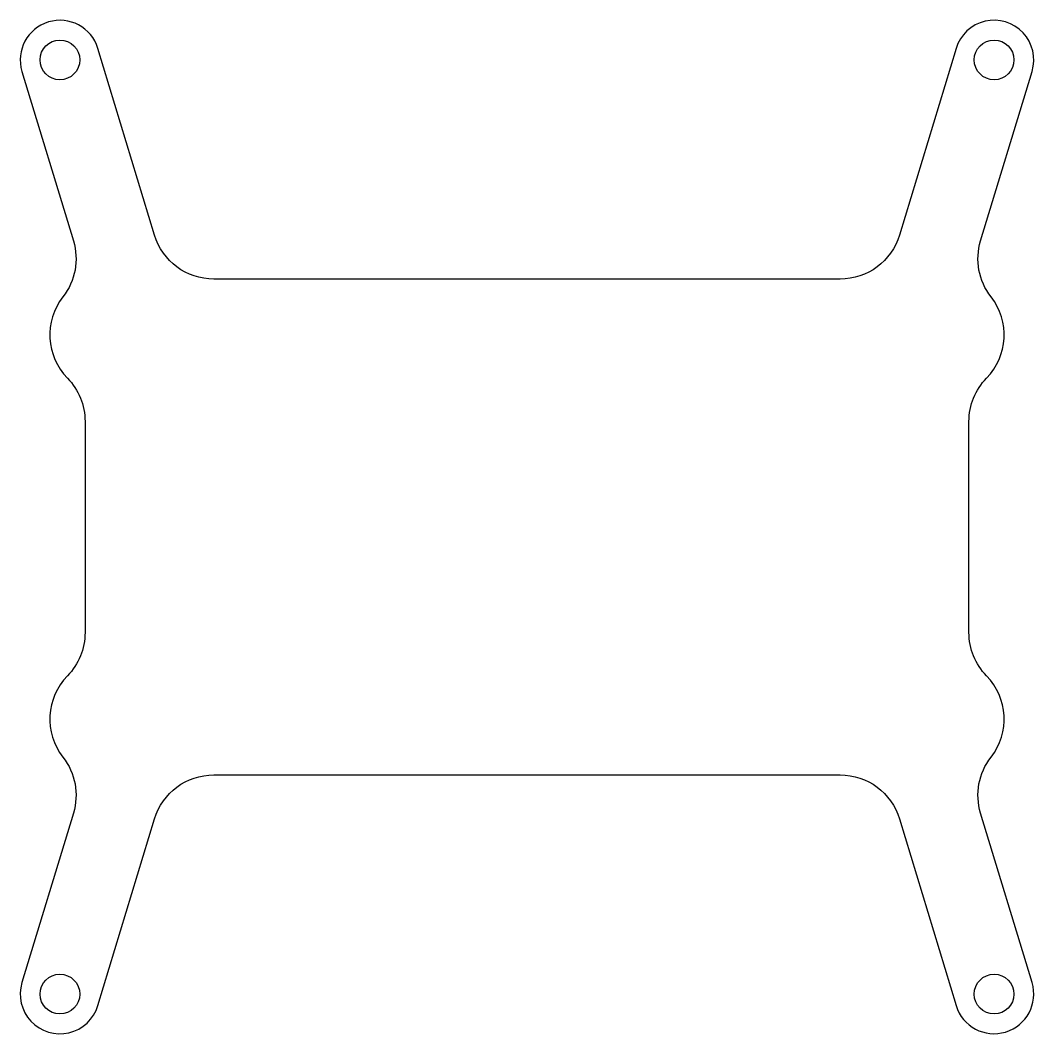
# Model space of a CAD drawing. Header units: millimetres. Extents: x -40.9 to 40.9, y -40.9 to 40.9.
import ezdxf

# ---------------------------------------------------------------- set-up
doc = ezdxf.new("R2010")
doc.units = ezdxf.units.MM
doc.layers.get('0').update_dxf_attribs({"linetype": 'CONTINUOUS'})

msp = doc.modelspace()

# ---------------------------------------------------------------- linework, layer by layer
msp.add_lwpolyline([(-34.627, 38.618, 1), (-40.751, 36.759), (-36.604, 23.098, -0.243813), (-37.444, 18.573, 0.374725), (-37.082, 12.011, -0.195495), (-35.663, 8.523), (-35.663, -8.523, -0.195495), (-37.082, -12.011, 0.374725), (-37.444, -18.573, -0.243813), (-36.604, -23.098), (-40.751, -36.759, 1), (-34.627, -38.618), (-30.052, -23.548, -0.330303), (-25.268, -20), (25.268, -20, -0.330303), (30.052, -23.548), (34.627, -38.618, 1), (40.751, -36.759), (36.604, -23.098, -0.243813), (37.444, -18.573, 0.374725), (37.082, -12.011, -0.195495), (35.663, -8.523), (35.663, 8.523, -0.195495), (37.082, 12.011, 0.374725), (37.444, 18.573, -0.243813), (36.604, 23.098), (40.751, 36.759, 1), (34.627, 38.618), (30.052, 23.548, -0.330303), (25.268, 20), (-25.268, 20, -0.330303), (-30.052, 23.548)], format="xyb", close=True)
for centre in [(-37.689, 37.689), (37.689, 37.689), (-37.689, -37.689), (37.689, -37.689)]:
    msp.add_circle(centre, 1.6)

doc.saveas('drawing.dxf')
